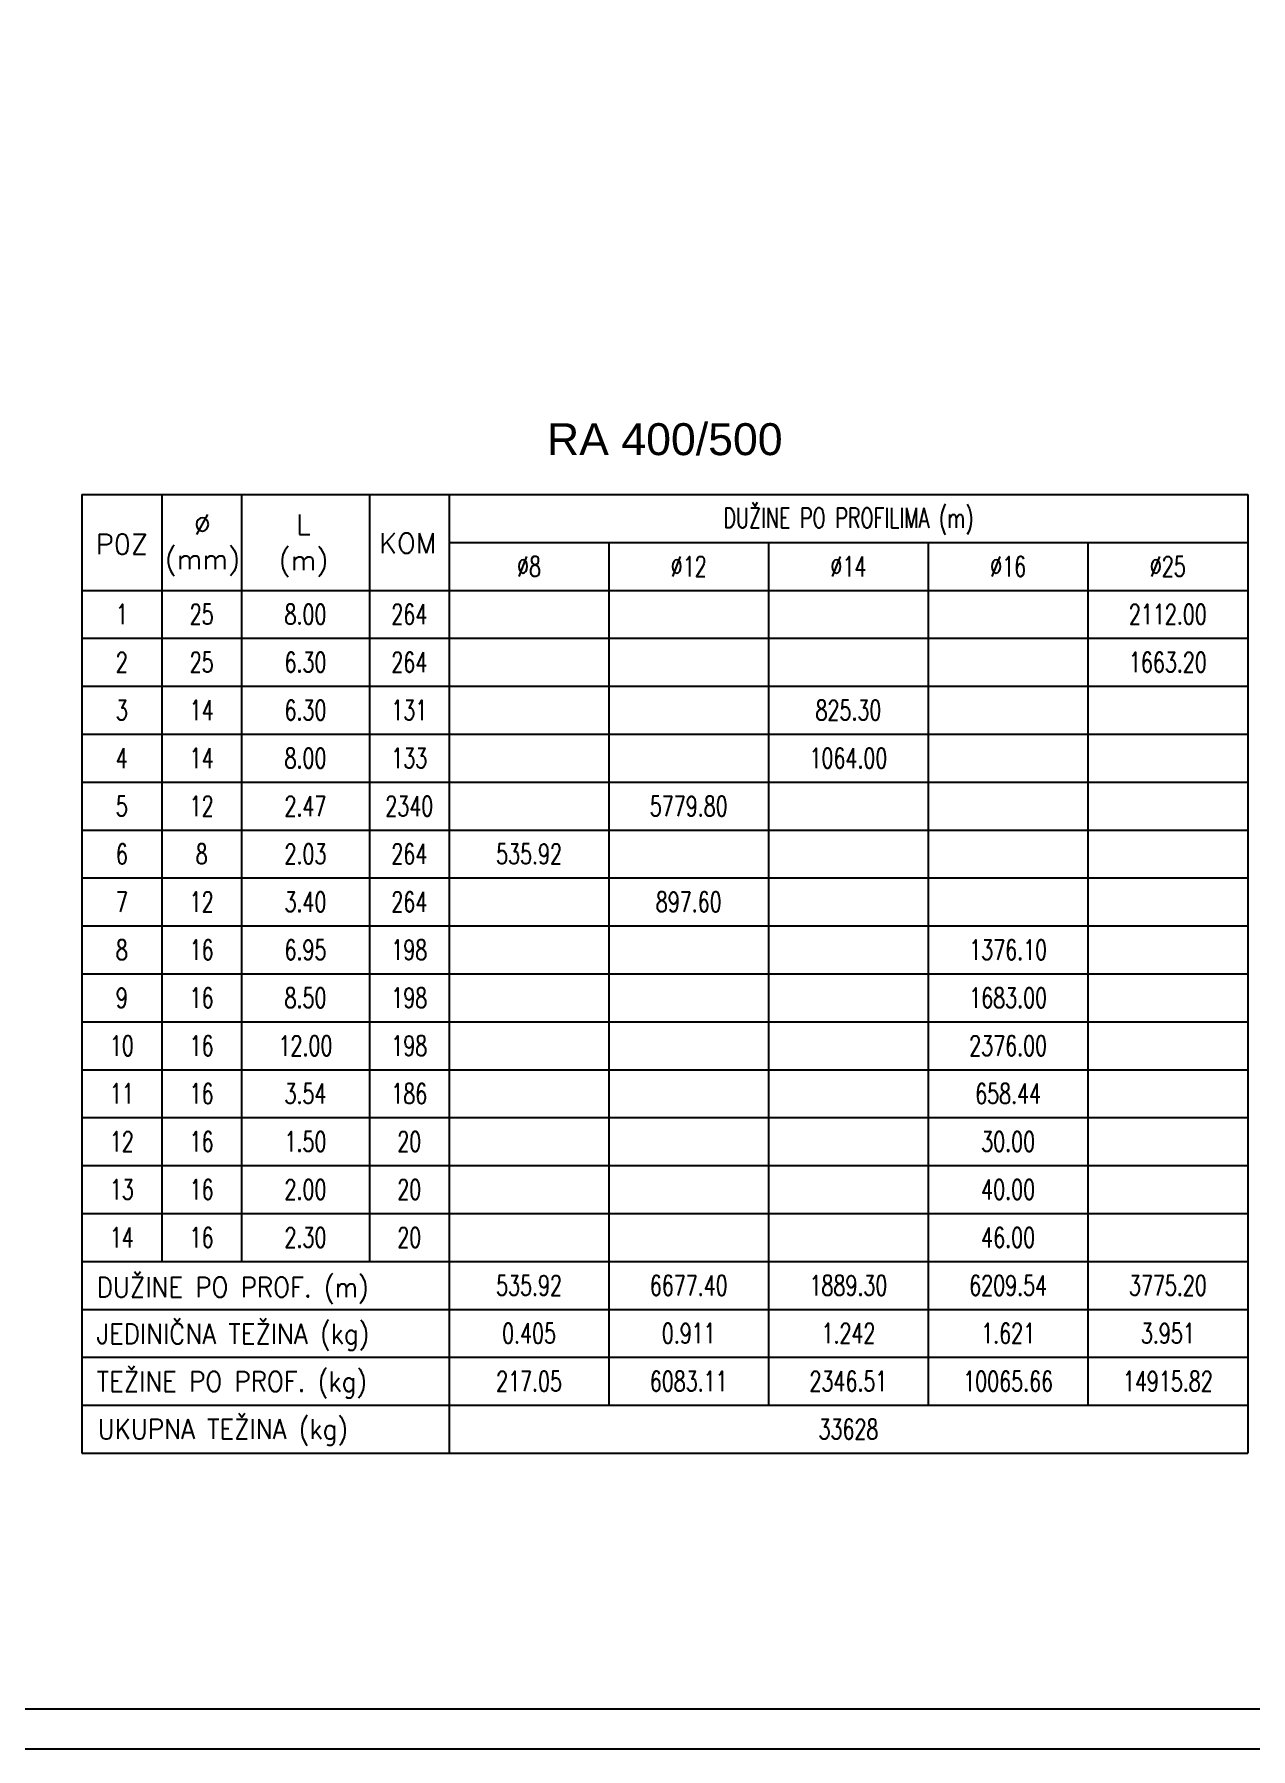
# Model space of a CAD drawing. Extents: x 4565 to 11832, y 737 to 2860.
# Drawn here: x 9821 to 10354, y 737 to 1488 of the extents above; entities that cross this region are included whole.
import ezdxf
from ezdxf.enums import TextEntityAlignment as Align

# ---------------------------------------------------------------- set-up
doc = ezdxf.new("R2010")
doc.units = 0
doc.header["$LTSCALE"] = 35
for name, color, linetype in [('BETON', 7, 'CONTINUOUS'), ('KOTE', 4, 'CONTINUOUS'), ('TEKST', 7, 'CONTINUOUS')]:
    doc.layers.add(name, color=color, linetype=linetype)
doc.styles.add('KOTE', font='romans.shx', dxfattribs={"width": 0.7})
doc.styles.add('NASLOV', font='ARIAL.TTF')
doc.styles.get("Standard").update_dxf_attribs({"font": 'romans.shx', "width": 0.9})

# ---------------------------------------------------------------- blocks, each defined once
blk = doc.blocks.new('TABNAS')
at = {"layer": 'KOTE'}
for s, p in [('%%C', (1.509, -0.375)), ('L', (2.775, -0.375)), ('P0Z', (0.501, -0.623)), ('(mm)', (1.509, -0.827)), ('KOM', (4.081, -0.611)), ('(m)', (2.775, -0.839))]:
    blk.add_text(s, height=0.25, dxfattribs=at).set_placement(p, align=Align.MIDDLE)
blk = doc.blocks.new('UKUPNO')
at = {"layer": 'KOTE', "width": 0.9}
for s, p in [('DUŽINE PO PROF. (m)', (0.186, 1.952)), ('JEDINIČNA TEŽINA (kg)', (0.186, 1.369)), ('TEŽINE PO PROF. (kg)', (0.186, 0.772)), ('UKUPNA TEŽINA (kg)', (0.199, 0.177))]:
    blk.add_text(s, height=0.25, dxfattribs=at).set_placement(p)

msp = doc.modelspace()

# ---------------------------------------------------------------- linework, layer by layer
at = {"layer": 'BETON'}
for points in [[(4565.06, 737.16), (11030.31, 737.16), (11030.31, 2860.17), (4565.06, 2860.17)], [(4652.56, 754.66), (11012.81, 754.66), (11012.81, 2842.67), (4652.56, 2842.67)]]:
    msp.add_lwpolyline(points, close=True, dxfattribs=at)
at = {"layer": 'KOTE'}
for p, q in [((9841.57, 1286.66), (10352.57, 1286.66)), ((9841.57, 1286.66), (9841.57, 866.66)), ((9876.57, 1286.66), (9876.57, 950.66)), ((9911.57, 1286.66), (9911.57, 950.66)), ((9967.57, 1286.66), (9967.57, 950.66)), ((10002.57, 1286.66), (10002.57, 866.66)), ((10352.57, 1286.66), (10352.57, 866.66)), ((10002.57, 1265.66), (10352.57, 1265.66)), ((10072.57, 1265.66), (10072.57, 887.66)), ((10142.57, 1265.66), (10142.57, 887.66)), ((10212.57, 1265.66), (10212.57, 887.66)), ((10282.57, 1265.66), (10282.57, 887.66)), ((9841.57, 1244.66), (10352.57, 1244.66)), ((9841.57, 1223.66), (10352.57, 1223.66)), ((9841.57, 1202.66), (10352.57, 1202.66)), ((9841.57, 1181.66), (10352.57, 1181.66)), ((9841.57, 1160.66), (10352.57, 1160.66)), ((9841.57, 1139.66), (10352.57, 1139.66)), ((9841.57, 1118.66), (10352.57, 1118.66)), ((9841.57, 1097.66), (10352.57, 1097.66)), ((9841.57, 1076.66), (10352.57, 1076.66)), ((9841.57, 1055.66), (10352.57, 1055.66)), ((9841.57, 1034.66), (10352.57, 1034.66)), ((9841.57, 1013.66), (10352.57, 1013.66)), ((9841.57, 992.66), (10352.57, 992.66)), ((9841.57, 971.66), (10352.57, 971.66)), ((9841.57, 950.66), (10352.57, 950.66)), ((9841.57, 929.66), (10352.57, 929.66)), ((9841.57, 908.66), (10352.57, 908.66)), ((9841.57, 887.66), (10352.57, 887.66)), ((9841.57, 866.66), (10352.57, 866.66))]:
    msp.add_line(p, q, dxfattribs=at)

# ---------------------------------------------------------------- block references
at = {"layer": 'KOTE', "xscale": 35, "yscale": 35, "zscale": 35}
for name, p in [('TABNAS', (9841.57, 1286.66)), ('UKUPNO', (9841.57, 866.66))]:
    msp.add_blockref(name, p, dxfattribs=at)

# ---------------------------------------------------------------- texts
at = {"layer": 'KOTE', "style": 'KOTE', "width": 0.7}
for s, p in [('DUŽINE PO PROFILIMA (m)', (10177.57, 1276.16)), ('%%c8', (10037.57, 1255.16)), ('%%c12', (10107.57, 1255.16)), ('%%c14', (10177.57, 1255.16)), ('%%c16', (10247.57, 1255.16)), ('%%c25', (10317.57, 1255.16)), ('1', (9859.07, 1234.16)), ('25', (9894.07, 1234.16)), ('8.00', (9939.57, 1234.16)), ('264', (9985.07, 1234.16)), ('2112.00', (10317.57, 1234.16)), ('2', (9859.07, 1213.16)), ('25', (9894.07, 1213.16)), ('6.30', (9939.57, 1213.16)), ('264', (9985.07, 1213.16)), ('1663.20', (10317.57, 1213.16)), ('3', (9859.07, 1192.16)), ('14', (9894.07, 1192.16)), ('6.30', (9939.57, 1192.16)), ('131', (9985.07, 1192.16)), ('825.30', (10177.57, 1192.16)), ('4', (9859.07, 1171.16)), ('14', (9894.07, 1171.16)), ('8.00', (9939.57, 1171.16)), ('133', (9985.07, 1171.16)), ('1064.00', (10177.57, 1171.16)), ('5', (9859.07, 1150.16)), ('12', (9894.07, 1150.16)), ('2.47', (9939.57, 1150.16)), ('2340', (9985.07, 1150.16)), ('5779.80', (10107.57, 1150.16)), ('6', (9859.07, 1129.16)), ('8', (9894.07, 1129.16)), ('2.03', (9939.57, 1129.16)), ('264', (9985.07, 1129.16)), ('535.92', (10037.57, 1129.16)), ('7', (9859.07, 1108.16)), ('12', (9894.07, 1108.16)), ('3.40', (9939.57, 1108.16)), ('264', (9985.07, 1108.16)), ('897.60', (10107.57, 1108.16)), ('8', (9859.07, 1087.16)), ('16', (9894.07, 1087.16)), ('6.95', (9939.57, 1087.16)), ('198', (9985.07, 1087.16)), ('1376.10', (10247.57, 1087.16)), ('9', (9859.07, 1066.16)), ('16', (9894.07, 1066.16)), ('8.50', (9939.57, 1066.16)), ('198', (9985.07, 1066.16)), ('1683.00', (10247.57, 1066.16)), ('10', (9859.07, 1045.16)), ('16', (9894.07, 1045.16)), ('12.00', (9939.57, 1045.16)), ('198', (9985.07, 1045.16)), ('2376.00', (10247.57, 1045.16)), ('11', (9859.07, 1024.16)), ('16', (9894.07, 1024.16)), ('3.54', (9939.57, 1024.16)), ('186', (9985.07, 1024.16)), ('658.44', (10247.57, 1024.16)), ('12', (9859.07, 1003.16)), ('16', (9894.07, 1003.16)), ('1.50', (9939.57, 1003.16)), ('20', (9985.07, 1003.16)), ('30.00', (10247.57, 1003.16)), ('13', (9859.07, 982.16)), ('16', (9894.07, 982.16)), ('2.00', (9939.57, 982.16)), ('20', (9985.07, 982.16)), ('40.00', (10247.57, 982.16)), ('14', (9859.07, 961.16)), ('16', (9894.07, 961.16)), ('2.30', (9939.57, 961.16)), ('20', (9985.07, 961.16)), ('46.00', (10247.57, 961.16)), ('535.92', (10037.57, 940.16)), ('6677.40', (10107.57, 940.16)), ('1889.30', (10177.57, 940.16)), ('6209.54', (10247.57, 940.16)), ('3775.20', (10317.57, 940.16)), ('0.405', (10037.57, 919.16)), ('0.911', (10107.57, 919.16)), ('1.242', (10177.57, 919.16)), ('1.621', (10247.57, 919.16)), ('3.951', (10317.57, 919.16)), ('217.05', (10037.57, 898.16)), ('6083.11', (10107.57, 898.16)), ('2346.51', (10177.57, 898.16)), ('10065.66', (10247.57, 898.16)), ('14915.82', (10317.57, 898.16)), ('33628', (10177.57, 877.16))]:
    msp.add_text(s, height=8.75, dxfattribs=at).set_placement(p, align=Align.MIDDLE)
at = {"layer": 'TEKST', "style": 'NASLOV'}
msp.add_text('RA 400/500', height=14, dxfattribs=at).set_placement((10097.07, 1311.16), align=Align.MIDDLE)

doc.saveas('drawing.dxf')
